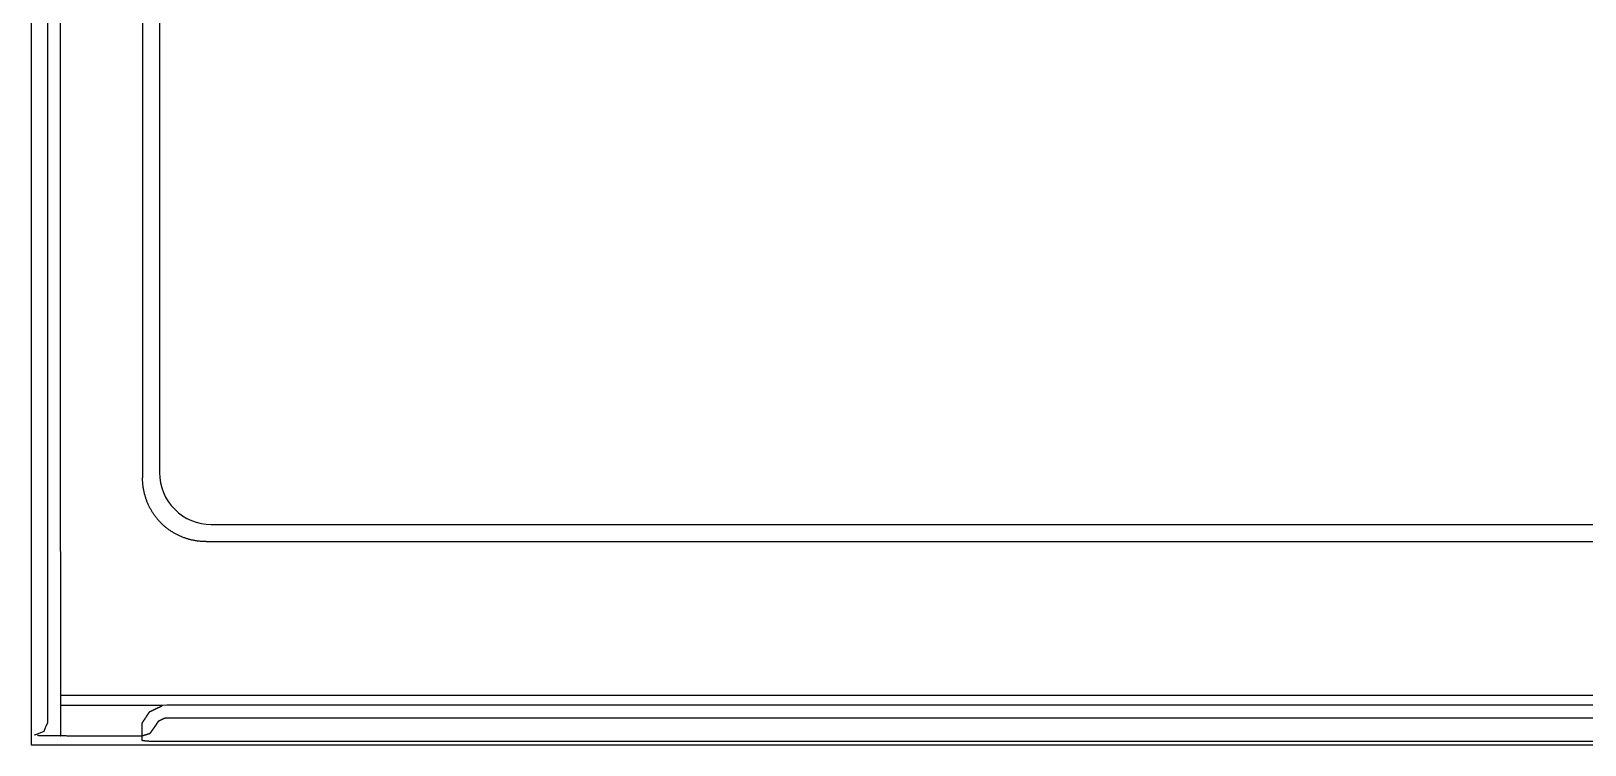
# Model space of a CAD drawing. Extents: x 0 to 60, y -32 to 0.
# Drawn here: x 0 to 30, y -32 to -18.23 of the extents above; entities that cross this region are included whole.
import ezdxf

# ---------------------------------------------------------------- set-up
doc = ezdxf.new("R2010")
doc.units = 0
doc.layers.get('0').update_dxf_attribs({"linetype": 'CONTINUOUS'})

msp = doc.modelspace()

# ---------------------------------------------------------------- linework, layer by layer
for points in [[(0.441, -0.442), (0.411, -0.514), (0.344, -0.676), (0.315, -0.748), (0.315, -0.827), (0.314, -31.496), (0.314, -31.574), (0.283, -31.647), (0.274, -31.671), (0.244, -31.744), (0.171, -31.774), (0.147, -31.783), (0.075, -31.814)], [(0, -0.748), (0, -32)], [(2.152, -3.382), (2.152, -26.846)], [(3.382, -28.079), (56.616, -28.079)], [(0.566, -31.038), (59.437, -31.038), (59.515, -31.028), (59.534, -31.025), (59.611, -31.015), (59.686, -30.959)], [(59.686, -31.24), (59.607, -31.24), (57.544, -31.243), (57.466, -31.243), (57.381, -31.231), (2.619, -31.231), (2.534, -31.243), (2.455, -31.243), (0.642, -31.24), (0.563, -31.24)], [(0.065, -31.795), (0.075, -31.814)], [(0, -32), (60, -32)]]:
    msp.add_lwpolyline(points)
msp.add_lwpolyline([(2.48, -3.474), (2.48, -26.747, 0.414214), (3.48, -27.747), (56.56, -27.747, 0.414214), (57.56, -26.747), (57.56, -22.924)], format="xyb")
for points in [[(0.561, -18.01, 0), (0.562, -18.47, 0), (0.562, -18.928, 0), (0.562, -19.384, 0), (0.562, -19.838, 0), (0.562, -20.288, 0), (0.562, -20.735, 0), (0.562, -21.179, 0), (0.563, -21.618, 0), (0.563, -22.053, 0), (0.563, -22.484, 0), (0.563, -22.909, 0), (0.563, -23.329, 0), (0.563, -23.743, 0), (0.563, -24.151, 0), (0.563, -24.552, 0), (0.564, -24.945, 0), (0.564, -25.332, 0), (0.564, -25.711, 0), (0.564, -26.082, 0), (0.564, -26.444, 0), (0.564, -26.798, 0), (0.564, -27.142, 0), (0.564, -27.477, 0), (0.564, -27.801, 0), (0.564, -28.116, 0), (0.565, -28.419, 0), (0.565, -28.712, 0), (0.565, -28.993, 0), (0.565, -29.263, 0), (0.565, -29.52, 0), (0.565, -29.764, 0), (0.565, -29.996, 0), (0.565, -30.214, 0), (0.565, -30.419, 0), (0.565, -30.61, 0), (0.565, -30.786, 0), (0.565, -30.947, 0), (0.565, -31.093, 0), (0.565, -31.224, 0), (0.565, -31.339, 0), (0.565, -31.437, 0), (0.565, -31.519, 0), (0.566, -31.584, 0), (0.566, -31.631, 0), (0.566, -31.661, 0), (0.566, -31.672, 0), (0.566, -31.674, 0), (0.566, -31.676, 0), (0.566, -31.677, 0), (0.566, -31.679, 0), (0.566, -31.68, 0), (0.566, -31.682, 0), (0.566, -31.684, 0), (0.566, -31.685, 0), (0.566, -31.687, 0), (0.566, -31.689, 0), (0.566, -31.69, 0), (0.566, -31.692, 0), (0.566, -31.693, 0), (0.566, -31.695, 0), (0.566, -31.697, 0), (0.566, -31.698, 0), (0.566, -31.7, 0), (0.566, -31.701, 0), (0.566, -31.703, 0), (0.566, -31.704, 0), (0.566, -31.706, 0), (0.566, -31.708, 0), (0.566, -31.709, 0), (0.566, -31.711, 0), (0.566, -31.712, 0), (0.566, -31.714, 0), (0.566, -31.715, 0), (0.566, -31.717, 0), (0.566, -31.719, 0), (0.566, -31.72, 0), (0.566, -31.722, 0), (0.566, -31.723, 0), (0.566, -31.725, 0), (0.566, -31.727, 0), (0.566, -31.728, 0), (0.566, -31.73, 0), (0.566, -31.731, 0), (0.566, -31.733, 0), (0.566, -31.735, 0), (0.567, -31.736, 0), (0.567, -31.738, 0), (0.567, -31.739, 0), (0.567, -31.741, 0), (0.567, -31.742, 0), (0.567, -31.744, 0), (0.567, -31.745, 0), (0.567, -31.747, 0), (0.567, -31.749, 0), (0.567, -31.75, 0), (0.567, -31.752, 0), (0.567, -31.753, 0), (0.567, -31.755, 0), (0.567, -31.756, 0), (0.567, -31.758, 0), (0.567, -31.76, 0), (0.567, -31.761, 0), (0.568, -31.763, 0), (0.568, -31.764, 0), (0.568, -31.766, 0), (0.568, -31.767, 0), (0.568, -31.769, 0), (0.568, -31.771, 0), (0.568, -31.772, 0), (0.568, -31.774, 0), (0.568, -31.775, 0), (0.568, -31.777, 0), (0.568, -31.778, 0), (0.568, -31.78, 0), (0.569, -31.782, 0), (0.569, -31.783, 0), (0.569, -31.785, 0), (0.569, -31.786, 0), (0.569, -31.788, 0), (0.569, -31.789, 0), (0.569, -31.791, 0), (0.569, -31.793, 0), (0.569, -31.794, 0), (0.569, -31.796, 0), (0.569, -31.797, 0), (0.57, -31.799, 0), (0.57, -31.8, 0), (0.57, -31.802, 0), (0.57, -31.804, 0), (0.57, -31.805, 0), (0.57, -31.807, 0), (0.57, -31.808, 0), (0.57, -31.81, 0), (0.57, -31.811, 0), (0.571, -31.813, 0), (0.571, -31.815, 0), (0.571, -31.816, 0), (0.571, -31.818, 0), (0.571, -31.82, 0), (0.571, -31.821, 0), (0.571, -31.823, 0), (0.571, -31.824, 0), (0.571, -31.826, 0), (0.572, -31.827, 0), (0.572, -31.829, 0), (0.572, -31.831, 0)], [(3.382, -28.079, 0), (3.366, -28.079, 0), (3.35, -28.078, 0), (3.333, -28.078, 0), (3.317, -28.077, 0), (3.301, -28.076, 0), (3.285, -28.075, 0), (3.269, -28.074, 0), (3.253, -28.072, 0), (3.238, -28.07, 0), (3.222, -28.069, 0), (3.206, -28.067, 0), (3.191, -28.064, 0), (3.175, -28.062, 0), (3.16, -28.059, 0), (3.144, -28.056, 0), (3.129, -28.053, 0), (3.114, -28.05, 0), (3.099, -28.047, 0), (3.084, -28.043, 0), (3.069, -28.039, 0), (3.054, -28.035, 0), (3.039, -28.031, 0), (3.024, -28.027, 0), (3.009, -28.022, 0), (2.995, -28.018, 0), (2.98, -28.013, 0), (2.966, -28.008, 0), (2.952, -28.003, 0), (2.937, -27.997, 0), (2.923, -27.992, 0), (2.909, -27.986, 0), (2.895, -27.98, 0), (2.881, -27.974, 0), (2.868, -27.968, 0), (2.854, -27.962, 0), (2.84, -27.956, 0), (2.827, -27.949, 0), (2.814, -27.942, 0), (2.8, -27.935, 0), (2.787, -27.928, 0), (2.774, -27.921, 0), (2.761, -27.913, 0), (2.748, -27.906, 0), (2.735, -27.898, 0), (2.723, -27.89, 0), (2.71, -27.882, 0), (2.698, -27.874, 0), (2.685, -27.866, 0), (2.673, -27.857, 0), (2.661, -27.849, 0), (2.649, -27.84, 0), (2.637, -27.831, 0), (2.625, -27.822, 0), (2.614, -27.813, 0), (2.602, -27.804, 0), (2.591, -27.794, 0), (2.579, -27.785, 0), (2.568, -27.775, 0), (2.557, -27.765, 0), (2.546, -27.755, 0), (2.536, -27.745, 0), (2.525, -27.735, 0), (2.514, -27.724, 0), (2.504, -27.714, 0), (2.494, -27.703, 0), (2.483, -27.692, 0), (2.473, -27.682, 0), (2.463, -27.671, 0), (2.454, -27.66, 0), (2.444, -27.648, 0), (2.435, -27.637, 0), (2.425, -27.625, 0), (2.416, -27.614, 0), (2.407, -27.602, 0), (2.398, -27.59, 0), (2.389, -27.578, 0), (2.38, -27.566, 0), (2.372, -27.554, 0), (2.363, -27.542, 0), (2.355, -27.53, 0), (2.347, -27.517, 0), (2.339, -27.505, 0), (2.331, -27.492, 0), (2.324, -27.479, 0), (2.316, -27.466, 0), (2.309, -27.453, 0), (2.302, -27.44, 0), (2.295, -27.427, 0), (2.288, -27.413, 0), (2.281, -27.4, 0), (2.274, -27.387, 0), (2.268, -27.373, 0), (2.262, -27.359, 0), (2.256, -27.346, 0), (2.25, -27.332, 0), (2.244, -27.318, 0), (2.238, -27.304, 0), (2.233, -27.289, 0), (2.228, -27.275, 0), (2.223, -27.261, 0), (2.218, -27.247, 0), (2.213, -27.232, 0), (2.208, -27.217, 0), (2.204, -27.203, 0), (2.2, -27.188, 0), (2.195, -27.173, 0), (2.192, -27.158, 0), (2.188, -27.143, 0), (2.184, -27.128, 0), (2.181, -27.113, 0), (2.178, -27.098, 0), (2.175, -27.083, 0), (2.172, -27.067, 0), (2.169, -27.052, 0), (2.167, -27.037, 0), (2.164, -27.021, 0), (2.162, -27.005, 0), (2.16, -26.99, 0), (2.159, -26.974, 0), (2.157, -26.958, 0), (2.156, -26.942, 0), (2.155, -26.927, 0), (2.154, -26.91, 0), (2.153, -26.895, 0), (2.152, -26.878, 0), (2.152, -26.862, 0), (2.152, -26.846, 0)], [(30.421, -31.485, 0), (29.578, -31.485, 0), (28.736, -31.485, 0), (27.895, -31.485, 0), (27.055, -31.485, 0), (26.218, -31.485, 0), (25.385, -31.485, 0), (24.555, -31.485, 0), (23.73, -31.485, 0), (22.91, -31.485, 0), (22.096, -31.485, 0), (21.288, -31.485, 0), (20.489, -31.485, 0), (19.697, -31.485, 0), (18.914, -31.485, 0), (18.141, -31.485, 0), (17.378, -31.485, 0), (16.627, -31.485, 0), (15.886, -31.485, 0), (15.159, -31.485, 0), (14.444, -31.485, 0), (13.743, -31.485, 0), (13.057, -31.485, 0), (12.386, -31.485, 0), (11.731, -31.485, 0), (11.093, -31.485, 0), (10.472, -31.485, 0), (9.869, -31.485, 0), (9.285, -31.485, 0), (8.72, -31.485, 0), (8.176, -31.485, 0), (7.653, -31.485, 0), (7.151, -31.485, 0), (6.671, -31.485, 0), (6.215, -31.485, 0), (5.783, -31.485, 0), (5.375, -31.485, 0), (4.992, -31.485, 0), (4.635, -31.485, 0), (4.304, -31.485, 0), (4.001, -31.485, 0), (3.726, -31.485, 0), (3.48, -31.485, 0), (3.263, -31.485, 0), (3.076, -31.485, 0), (2.92, -31.485, 0), (2.796, -31.485, 0), (2.704, -31.485, 0), (2.645, -31.485, 0), (2.62, -31.485, 0), (2.619, -31.485, 0), (2.619, -31.485, 0), (2.619, -31.485, 0), (2.619, -31.485, 0), (2.618, -31.485, 0), (2.618, -31.485, 0), (2.618, -31.485, 0), (2.618, -31.485, 0), (2.618, -31.485, 0), (2.618, -31.485, 0), (2.617, -31.485, 0), (2.617, -31.485, 0), (2.617, -31.485, 0), (2.616, -31.485, 0), (2.616, -31.485, 0), (2.616, -31.485, 0), (2.615, -31.485, 0), (2.615, -31.485, 0), (2.615, -31.485, 0), (2.614, -31.485, 0), (2.614, -31.485, 0), (2.613, -31.485, 0), (2.613, -31.485, 0), (2.612, -31.485, 0), (2.612, -31.485, 0), (2.611, -31.485, 0), (2.611, -31.485, 0), (2.61, -31.485, 0), (2.61, -31.485, 0), (2.609, -31.486, 0), (2.609, -31.486, 0), (2.608, -31.486, 0), (2.608, -31.486, 0), (2.607, -31.486, 0), (2.606, -31.486, 0), (2.606, -31.486, 0), (2.605, -31.486, 0), (2.605, -31.486, 0), (2.604, -31.486, 0), (2.603, -31.486, 0), (2.603, -31.486, 0), (2.602, -31.486, 0), (2.601, -31.486, 0), (2.601, -31.486, 0), (2.6, -31.486, 0), (2.599, -31.486, 0), (2.599, -31.486, 0), (2.598, -31.486, 0), (2.597, -31.487, 0), (2.597, -31.487, 0), (2.596, -31.487, 0), (2.595, -31.487, 0), (2.595, -31.487, 0), (2.594, -31.487, 0), (2.594, -31.487, 0), (2.593, -31.487, 0), (2.592, -31.487, 0), (2.592, -31.487, 0), (2.591, -31.487, 0), (2.59, -31.487, 0), (2.59, -31.487, 0), (2.589, -31.487, 0), (2.589, -31.487, 0), (2.588, -31.487, 0), (2.587, -31.487, 0), (2.587, -31.488, 0), (2.586, -31.488, 0), (2.586, -31.488, 0), (2.585, -31.488, 0), (2.585, -31.488, 0), (2.584, -31.488, 0), (2.583, -31.488, 0), (2.583, -31.488, 0), (2.583, -31.488, 0), (2.582, -31.488, 0), (2.582, -31.488, 0), (2.581, -31.488, 0), (2.581, -31.488, 0), (2.58, -31.488, 0), (2.58, -31.488, 0), (2.579, -31.488, 0), (2.579, -31.488, 0), (2.579, -31.488, 0), (2.578, -31.488, 0), (2.578, -31.488, 0), (2.578, -31.488, 0), (2.578, -31.488, 0), (2.577, -31.488, 0), (2.577, -31.488, 0), (2.577, -31.488, 0), (2.577, -31.488, 0), (2.577, -31.488, 0), (2.576, -31.488, 0), (2.576, -31.488, 0), (2.576, -31.488, 0), (2.576, -31.488, 0), (2.576, -31.488, 0), (2.576, -31.488, 0), (2.576, -31.488, 0), (2.576, -31.488, 0), (2.576, -31.488, 0), (2.576, -31.488, 0), (2.576, -31.489, 0), (2.575, -31.489, 0), (2.575, -31.489, 0), (2.575, -31.489, 0), (2.575, -31.489, 0), (2.574, -31.489, 0), (2.574, -31.489, 0), (2.574, -31.49, 0), (2.573, -31.49, 0), (2.573, -31.49, 0), (2.572, -31.49, 0), (2.572, -31.491, 0), (2.571, -31.491, 0), (2.571, -31.491, 0), (2.57, -31.491, 0), (2.569, -31.492, 0), (2.569, -31.492, 0), (2.568, -31.492, 0), (2.567, -31.492, 0), (2.567, -31.493, 0), (2.566, -31.493, 0), (2.565, -31.494, 0), (2.565, -31.494, 0), (2.564, -31.494, 0), (2.563, -31.495, 0), (2.562, -31.495, 0), (2.561, -31.495, 0), (2.561, -31.496, 0), (2.56, -31.496, 0), (2.559, -31.497, 0), (2.558, -31.497, 0), (2.557, -31.497, 0), (2.556, -31.498, 0), (2.555, -31.498, 0), (2.554, -31.499, 0), (2.554, -31.499, 0), (2.553, -31.5, 0), (2.552, -31.5, 0), (2.551, -31.5, 0), (2.55, -31.501, 0), (2.549, -31.501, 0), (2.548, -31.502, 0), (2.547, -31.502, 0), (2.546, -31.503, 0), (2.545, -31.503, 0), (2.544, -31.504, 0), (2.543, -31.504, 0), (2.542, -31.504, 0), (2.542, -31.505, 0), (2.541, -31.505, 0), (2.54, -31.506, 0), (2.539, -31.506, 0), (2.538, -31.507, 0), (2.537, -31.507, 0), (2.536, -31.508, 0), (2.535, -31.508, 0), (2.534, -31.508, 0), (2.533, -31.509, 0), (2.533, -31.509, 0), (2.532, -31.51, 0), (2.531, -31.51, 0), (2.53, -31.51, 0), (2.529, -31.511, 0), (2.528, -31.511, 0), (2.528, -31.512, 0), (2.527, -31.512, 0), (2.526, -31.512, 0), (2.525, -31.513, 0), (2.525, -31.513, 0), (2.524, -31.513, 0), (2.523, -31.514, 0), (2.523, -31.514, 0), (2.522, -31.514, 0), (2.522, -31.514, 0), (2.521, -31.515, 0), (2.52, -31.515, 0), (2.52, -31.515, 0), (2.519, -31.515, 0), (2.519, -31.516, 0), (2.518, -31.516, 0), (2.518, -31.516, 0), (2.518, -31.516, 0), (2.517, -31.517, 0), (2.517, -31.517, 0), (2.517, -31.517, 0), (2.516, -31.517, 0), (2.516, -31.517, 0), (2.516, -31.517, 0), (2.516, -31.517, 0), (2.516, -31.517, 0), (2.515, -31.517, 0), (2.515, -31.517, 0), (2.515, -31.517, 0), (2.515, -31.517, 0), (2.515, -31.517, 0), (2.515, -31.517, 0), (2.515, -31.517, 0), (2.515, -31.518, 0), (2.515, -31.518, 0), (2.515, -31.518, 0), (2.514, -31.518, 0), (2.514, -31.518, 0), (2.514, -31.518, 0), (2.513, -31.518, 0), (2.513, -31.518, 0), (2.513, -31.519, 0), (2.512, -31.519, 0), (2.512, -31.519, 0), (2.511, -31.519, 0), (2.511, -31.52, 0), (2.51, -31.52, 0), (2.51, -31.52, 0), (2.509, -31.52, 0), (2.508, -31.521, 0), (2.508, -31.521, 0), (2.507, -31.521, 0), (2.506, -31.522, 0), (2.506, -31.522, 0), (2.505, -31.522, 0), (2.504, -31.523, 0), (2.503, -31.523, 0), (2.503, -31.523, 0), (2.502, -31.524, 0), (2.501, -31.524, 0), (2.5, -31.524, 0), (2.499, -31.525, 0), (2.499, -31.525, 0), (2.498, -31.526, 0), (2.497, -31.526, 0), (2.496, -31.526, 0), (2.495, -31.527, 0), (2.494, -31.527, 0), (2.493, -31.528, 0), (2.493, -31.528, 0), (2.492, -31.529, 0), (2.491, -31.529, 0), (2.49, -31.529, 0), (2.489, -31.53, 0), (2.488, -31.53, 0), (2.487, -31.531, 0), (2.486, -31.531, 0), (2.485, -31.532, 0), (2.484, -31.532, 0), (2.483, -31.532, 0), (2.482, -31.533, 0), (2.482, -31.533, 0), (2.481, -31.534, 0), (2.48, -31.534, 0), (2.479, -31.535, 0), (2.478, -31.535, 0), (2.477, -31.535, 0), (2.476, -31.536, 0), (2.475, -31.536, 0), (2.474, -31.537, 0), (2.473, -31.537, 0), (2.473, -31.538, 0), (2.472, -31.538, 0), (2.471, -31.538, 0), (2.47, -31.539, 0), (2.469, -31.539, 0), (2.469, -31.54, 0), (2.468, -31.54, 0), (2.467, -31.54, 0), (2.466, -31.541, 0), (2.466, -31.541, 0), (2.465, -31.541, 0), (2.464, -31.542, 0), (2.463, -31.542, 0), (2.463, -31.542, 0), (2.462, -31.543, 0), (2.462, -31.543, 0), (2.461, -31.543, 0), (2.46, -31.543, 0), (2.46, -31.544, 0), (2.459, -31.544, 0), (2.459, -31.544, 0), (2.458, -31.544, 0), (2.458, -31.544, 0), (2.458, -31.545, 0), (2.457, -31.545, 0), (2.457, -31.545, 0), (2.457, -31.545, 0), (2.456, -31.545, 0), (2.456, -31.545, 0), (2.456, -31.546, 0), (2.456, -31.546, 0), (2.455, -31.546, 0), (2.455, -31.546, 0), (2.455, -31.546, 0), (2.455, -31.546, 0), (2.455, -31.546, 0), (2.455, -31.546, 0), (2.455, -31.546, 0), (2.455, -31.546, 0), (2.455, -31.546, 0), (2.455, -31.546, 0), (2.455, -31.547, 0), (2.455, -31.547, 0), (2.454, -31.547, 0), (2.454, -31.547, 0), (2.454, -31.547, 0), (2.454, -31.548, 0), (2.454, -31.548, 0), (2.453, -31.549, 0), (2.453, -31.549, 0), (2.453, -31.549, 0), (2.452, -31.55, 0), (2.452, -31.55, 0), (2.452, -31.551, 0), (2.451, -31.552, 0), (2.451, -31.552, 0), (2.451, -31.553, 0), (2.45, -31.553, 0), (2.45, -31.554, 0), (2.449, -31.555, 0), (2.449, -31.555, 0), (2.449, -31.556, 0), (2.448, -31.556, 0), (2.448, -31.557, 0), (2.447, -31.558, 0), (2.447, -31.559, 0), (2.446, -31.559, 0), (2.446, -31.56, 0), (2.445, -31.561, 0), (2.445, -31.562, 0), (2.444, -31.563, 0), (2.444, -31.563, 0), (2.443, -31.564, 0), (2.443, -31.565, 0), (2.442, -31.566, 0), (2.441, -31.567, 0), (2.441, -31.567, 0), (2.44, -31.568, 0), (2.44, -31.569, 0), (2.439, -31.57, 0), (2.439, -31.571, 0), (2.438, -31.572, 0), (2.438, -31.573, 0), (2.437, -31.573, 0), (2.436, -31.574, 0), (2.436, -31.575, 0), (2.435, -31.576, 0), (2.435, -31.577, 0), (2.434, -31.578, 0), (2.434, -31.579, 0), (2.433, -31.579, 0), (2.432, -31.58, 0), (2.432, -31.581, 0), (2.431, -31.582, 0), (2.431, -31.583, 0), (2.43, -31.584, 0), (2.43, -31.584, 0), (2.429, -31.585, 0), (2.429, -31.586, 0), (2.428, -31.587, 0), (2.428, -31.588, 0), (2.427, -31.588, 0), (2.427, -31.589, 0), (2.426, -31.59, 0), (2.426, -31.591, 0), (2.425, -31.591, 0), (2.425, -31.592, 0), (2.424, -31.593, 0), (2.424, -31.593, 0), (2.424, -31.594, 0), (2.423, -31.595, 0), (2.423, -31.595, 0), (2.422, -31.596, 0), (2.422, -31.596, 0), (2.422, -31.597, 0), (2.421, -31.597, 0), (2.421, -31.598, 0), (2.421, -31.598, 0), (2.42, -31.599, 0), (2.42, -31.599, 0), (2.42, -31.599, 0), (2.42, -31.6, 0), (2.419, -31.6, 0), (2.419, -31.601, 0), (2.419, -31.601, 0), (2.419, -31.601, 0), (2.419, -31.601, 0), (2.419, -31.602, 0), (2.418, -31.602, 0), (2.418, -31.602, 0), (2.418, -31.602, 0), (2.418, -31.602, 0), (2.418, -31.602, 0), (2.418, -31.602, 0), (2.418, -31.602, 0), (2.418, -31.602, 0), (2.418, -31.602, 0), (2.418, -31.602, 0), (2.418, -31.602, 0), (2.418, -31.603, 0), (2.418, -31.603, 0), (2.417, -31.603, 0), (2.417, -31.604, 0), (2.417, -31.604, 0), (2.417, -31.604, 0), (2.416, -31.605, 0), (2.416, -31.605, 0), (2.416, -31.605, 0), (2.416, -31.606, 0), (2.415, -31.606, 0), (2.415, -31.607, 0), (2.415, -31.607, 0), (2.414, -31.608, 0), (2.414, -31.608, 0), (2.413, -31.609, 0), (2.413, -31.61, 0), (2.413, -31.61, 0), (2.412, -31.611, 0), (2.412, -31.612, 0), (2.411, -31.612, 0), (2.411, -31.613, 0), (2.41, -31.614, 0), (2.41, -31.614, 0), (2.409, -31.615, 0), (2.409, -31.616, 0), (2.408, -31.617, 0), (2.408, -31.617, 0), (2.407, -31.618, 0), (2.407, -31.619, 0), (2.406, -31.62, 0), (2.406, -31.621, 0), (2.405, -31.621, 0), (2.405, -31.622, 0), (2.404, -31.623, 0), (2.404, -31.624, 0), (2.403, -31.625, 0), (2.402, -31.626, 0), (2.402, -31.627, 0), (2.401, -31.627, 0), (2.401, -31.628, 0), (2.4, -31.629, 0), (2.4, -31.63, 0), (2.399, -31.631, 0), (2.398, -31.632, 0), (2.398, -31.633, 0), (2.397, -31.633, 0), (2.397, -31.634, 0), (2.396, -31.635, 0), (2.396, -31.636, 0), (2.395, -31.637, 0), (2.395, -31.637, 0), (2.394, -31.638, 0), (2.393, -31.639, 0), (2.393, -31.64, 0), (2.392, -31.641, 0), (2.392, -31.642, 0), (2.391, -31.642, 0), (2.391, -31.643, 0), (2.39, -31.644, 0), (2.39, -31.645, 0), (2.389, -31.645, 0), (2.389, -31.646, 0), (2.388, -31.647, 0), (2.388, -31.648, 0), (2.388, -31.648, 0), (2.387, -31.649, 0), (2.387, -31.649, 0), (2.386, -31.65, 0), (2.386, -31.651, 0), (2.385, -31.651, 0), (2.385, -31.652, 0), (2.385, -31.652, 0), (2.384, -31.653, 0), (2.384, -31.653, 0), (2.384, -31.654, 0), (2.383, -31.654, 0), (2.383, -31.655, 0), (2.383, -31.655, 0), (2.383, -31.655, 0), (2.382, -31.656, 0), (2.382, -31.656, 0), (2.382, -31.657, 0), (2.382, -31.657, 0), (2.382, -31.657, 0), (2.382, -31.657, 0), (2.381, -31.657, 0), (2.381, -31.657, 0), (2.381, -31.658, 0), (2.381, -31.658, 0), (2.381, -31.658, 0), (2.381, -31.658, 0), (2.381, -31.658, 0), (2.381, -31.658, 0), (2.381, -31.658, 0), (2.381, -31.659, 0), (2.38, -31.659, 0), (2.38, -31.659, 0), (2.38, -31.66, 0), (2.379, -31.66, 0), (2.379, -31.661, 0), (2.378, -31.662, 0), (2.378, -31.662, 0), (2.377, -31.663, 0), (2.377, -31.664, 0), (2.376, -31.665, 0), (2.375, -31.666, 0), (2.374, -31.667, 0), (2.374, -31.668, 0), (2.373, -31.669, 0), (2.372, -31.671, 0), (2.371, -31.672, 0), (2.37, -31.673, 0), (2.369, -31.674, 0), (2.368, -31.676, 0), (2.367, -31.677, 0), (2.366, -31.679, 0), (2.365, -31.68, 0), (2.364, -31.682, 0), (2.363, -31.683, 0), (2.361, -31.685, 0), (2.36, -31.687, 0), (2.359, -31.688, 0), (2.358, -31.69, 0), (2.357, -31.692, 0), (2.355, -31.694, 0), (2.354, -31.695, 0), (2.353, -31.697, 0), (2.351, -31.699, 0), (2.35, -31.701, 0), (2.349, -31.703, 0), (2.347, -31.704, 0), (2.346, -31.706, 0), (2.345, -31.708, 0), (2.343, -31.71, 0), (2.342, -31.712, 0), (2.341, -31.714, 0), (2.339, -31.716, 0), (2.338, -31.718, 0), (2.336, -31.72, 0), (2.335, -31.722, 0), (2.334, -31.724, 0), (2.332, -31.726, 0), (2.331, -31.727, 0), (2.329, -31.729, 0), (2.328, -31.731, 0), (2.327, -31.733, 0), (2.325, -31.735, 0), (2.324, -31.737, 0), (2.323, -31.739, 0), (2.321, -31.741, 0), (2.32, -31.742, 0), (2.319, -31.744, 0), (2.317, -31.746, 0), (2.316, -31.748, 0), (2.315, -31.75, 0), (2.314, -31.751, 0), (2.312, -31.753, 0), (2.311, -31.755, 0), (2.31, -31.756, 0), (2.309, -31.758, 0), (2.308, -31.759, 0), (2.307, -31.761, 0), (2.306, -31.762, 0), (2.305, -31.764, 0), (2.304, -31.765, 0), (2.303, -31.767, 0), (2.302, -31.768, 0), (2.301, -31.769, 0), (2.3, -31.771, 0), (2.299, -31.772, 0), (2.298, -31.773, 0), (2.297, -31.774, 0), (2.296, -31.775, 0), (2.296, -31.776, 0), (2.295, -31.777, 0), (2.295, -31.778, 0), (2.294, -31.779, 0), (2.293, -31.779, 0), (2.293, -31.78, 0), (2.292, -31.781, 0), (2.292, -31.781, 0), (2.292, -31.782, 0), (2.291, -31.782, 0), (2.291, -31.783, 0), (2.291, -31.783, 0), (2.291, -31.783, 0), (2.291, -31.783, 0), (2.291, -31.783, 0), (2.291, -31.783, 0), (2.291, -31.783, 0), (2.29, -31.783, 0), (2.29, -31.783, 0), (2.29, -31.784, 0), (2.289, -31.784, 0), (2.289, -31.784, 0), (2.288, -31.784, 0), (2.287, -31.784, 0), (2.286, -31.785, 0), (2.286, -31.785, 0), (2.285, -31.785, 0), (2.284, -31.785, 0), (2.283, -31.786, 0), (2.281, -31.786, 0), (2.28, -31.787, 0), (2.279, -31.787, 0), (2.278, -31.787, 0), (2.276, -31.788, 0), (2.275, -31.788, 0), (2.273, -31.789, 0), (2.272, -31.789, 0), (2.27, -31.79, 0), (2.268, -31.79, 0), (2.267, -31.791, 0), (2.265, -31.791, 0), (2.263, -31.792, 0), (2.261, -31.793, 0), (2.26, -31.793, 0), (2.258, -31.794, 0), (2.256, -31.794, 0), (2.254, -31.795, 0), (2.252, -31.796, 0), (2.25, -31.796, 0), (2.248, -31.797, 0), (2.246, -31.798, 0), (2.243, -31.799, 0), (2.241, -31.799, 0), (2.239, -31.8, 0), (2.237, -31.8, 0), (2.235, -31.801, 0), (2.233, -31.802, 0), (2.23, -31.803, 0), (2.228, -31.803, 0), (2.226, -31.804, 0), (2.224, -31.805, 0), (2.221, -31.806, 0), (2.219, -31.806, 0), (2.217, -31.807, 0), (2.215, -31.808, 0), (2.212, -31.808, 0), (2.21, -31.809, 0), (2.208, -31.81, 0), (2.206, -31.811, 0), (2.203, -31.811, 0), (2.201, -31.812, 0), (2.199, -31.813, 0), (2.197, -31.814, 0), (2.195, -31.814, 0), (2.192, -31.815, 0), (2.19, -31.816, 0), (2.188, -31.816, 0), (2.186, -31.817, 0), (2.184, -31.818, 0), (2.182, -31.818, 0), (2.18, -31.819, 0), (2.178, -31.82, 0), (2.176, -31.82, 0), (2.174, -31.821, 0), (2.172, -31.821, 0), (2.171, -31.822, 0), (2.169, -31.823, 0), (2.167, -31.823, 0), (2.165, -31.824, 0), (2.164, -31.824, 0), (2.162, -31.825, 0), (2.161, -31.825, 0), (2.159, -31.826, 0), (2.158, -31.826, 0), (2.156, -31.827, 0), (2.155, -31.827, 0), (2.154, -31.827, 0), (2.153, -31.828, 0), (2.151, -31.828, 0), (2.15, -31.828, 0), (2.149, -31.829, 0), (2.149, -31.829, 0), (2.148, -31.829, 0), (2.147, -31.83, 0), (2.146, -31.83, 0), (2.146, -31.83, 0), (2.145, -31.83, 0), (2.145, -31.83, 0), (2.144, -31.83, 0), (2.144, -31.831, 0), (2.144, -31.831, 0), (2.144, -31.831, 0), (2.144, -31.831, 0), (2.144, -31.831, 0), (2.144, -31.831, 0), (2.143, -31.831, 0), (2.143, -31.831, 0), (2.143, -31.831, 0), (2.143, -31.831, 0), (2.142, -31.831, 0), (2.142, -31.831, 0), (2.142, -31.831, 0), (2.141, -31.831, 0), (2.141, -31.831, 0), (2.14, -31.831, 0), (2.14, -31.831, 0), (2.139, -31.831, 0), (2.138, -31.831, 0), (2.138, -31.831, 0), (2.137, -31.831, 0), (2.136, -31.831, 0), (2.136, -31.831, 0), (2.135, -31.831, 0), (2.134, -31.831, 0), (2.133, -31.831, 0), (2.132, -31.831, 0), (2.131, -31.831, 0), (2.13, -31.831, 0), (2.13, -31.831, 0), (2.129, -31.831, 0), (2.128, -31.831, 0), (2.127, -31.831, 0), (2.125, -31.831, 0), (2.124, -31.831, 0), (2.123, -31.831, 0), (2.122, -31.831, 0), (2.121, -31.831, 0), (2.12, -31.831, 0), (2.119, -31.831, 0), (2.118, -31.831, 0), (2.117, -31.831, 0), (2.115, -31.831, 0), (2.114, -31.831, 0), (2.113, -31.831, 0), (2.112, -31.831, 0), (2.111, -31.831, 0), (2.11, -31.831, 0), (2.108, -31.831, 0), (2.107, -31.831, 0), (2.106, -31.831, 0), (2.105, -31.831, 0), (2.104, -31.831, 0), (2.102, -31.831, 0), (2.101, -31.831, 0), (2.1, -31.831, 0), (2.099, -31.831, 0), (2.098, -31.831, 0), (2.096, -31.831, 0), (2.095, -31.831, 0), (2.094, -31.831, 0), (2.093, -31.831, 0), (2.092, -31.831, 0), (2.09, -31.831, 0), (2.089, -31.831, 0), (2.088, -31.831, 0), (2.087, -31.831, 0), (2.086, -31.831, 0), (2.085, -31.831, 0), (2.084, -31.831, 0), (2.083, -31.831, 0), (2.082, -31.831, 0), (2.081, -31.831, 0), (2.08, -31.831, 0), (2.079, -31.831, 0), (2.078, -31.831, 0), (2.077, -31.831, 0), (2.076, -31.831, 0), (2.075, -31.831, 0), (2.074, -31.831, 0), (2.074, -31.831, 0), (2.073, -31.831, 0), (2.072, -31.831, 0), (2.071, -31.831, 0), (2.071, -31.831, 0), (2.07, -31.831, 0), (2.069, -31.831, 0), (2.069, -31.831, 0), (2.068, -31.831, 0), (2.068, -31.831, 0), (2.067, -31.831, 0), (2.067, -31.831, 0), (2.067, -31.831, 0), (2.066, -31.831, 0), (2.066, -31.831, 0), (2.066, -31.831, 0), (2.065, -31.831, 0), (2.065, -31.831, 0), (2.065, -31.831, 0), (2.065, -31.831, 0), (2.065, -31.831, 0), (2.065, -31.831, 0), (2.063, -31.831, 0), (2.06, -31.831, 0), (2.057, -31.831, 0), (2.052, -31.831, 0), (2.047, -31.831, 0), (2.04, -31.831, 0), (2.033, -31.831, 0), (2.025, -31.831, 0), (2.016, -31.831, 0), (2.006, -31.831, 0), (1.995, -31.831, 0), (1.983, -31.831, 0), (1.971, -31.831, 0), (1.957, -31.831, 0), (1.944, -31.83, 0), (1.929, -31.83, 0), (1.913, -31.83, 0), (1.897, -31.83, 0), (1.881, -31.83, 0), (1.863, -31.83, 0), (1.846, -31.83, 0), (1.827, -31.83, 0), (1.808, -31.83, 0), (1.788, -31.83, 0), (1.768, -31.83, 0), (1.747, -31.83, 0), (1.726, -31.83, 0), (1.705, -31.83, 0), (1.683, -31.83, 0), (1.66, -31.83, 0), (1.637, -31.83, 0), (1.614, -31.83, 0), (1.591, -31.83, 0), (1.567, -31.83, 0), (1.543, -31.83, 0), (1.518, -31.83, 0), (1.493, -31.83, 0), (1.469, -31.83, 0), (1.443, -31.83, 0), (1.418, -31.83, 0), (1.392, -31.83, 0), (1.367, -31.83, 0), (1.341, -31.829, 0), (1.315, -31.829, 0), (1.289, -31.829, 0), (1.263, -31.829, 0), (1.237, -31.829, 0), (1.211, -31.829, 0), (1.185, -31.829, 0), (1.159, -31.829, 0), (1.133, -31.829, 0), (1.107, -31.829, 0), (1.081, -31.829, 0), (1.055, -31.829, 0), (1.029, -31.829, 0), (1.004, -31.829, 0), (0.979, -31.829, 0), (0.954, -31.829, 0), (0.929, -31.829, 0), (0.904, -31.829, 0), (0.88, -31.829, 0), (0.856, -31.829, 0), (0.832, -31.829, 0), (0.809, -31.829, 0), (0.785, -31.829, 0), (0.763, -31.829, 0), (0.741, -31.829, 0), (0.719, -31.829, 0), (0.697, -31.829, 0), (0.676, -31.828, 0), (0.656, -31.828, 0), (0.636, -31.828, 0), (0.617, -31.828, 0), (0.598, -31.828, 0), (0.579, -31.828, 0), (0.562, -31.828, 0), (0.545, -31.828, 0), (0.528, -31.828, 0), (0.513, -31.828, 0), (0.498, -31.828, 0), (0.483, -31.828, 0), (0.47, -31.828, 0), (0.457, -31.828, 0), (0.445, -31.828, 0), (0.433, -31.828, 0), (0.423, -31.828, 0), (0.413, -31.828, 0), (0.404, -31.828, 0), (0.397, -31.828, 0), (0.39, -31.828, 0), (0.384, -31.828, 0), (0.378, -31.828, 0), (0.374, -31.828, 0), (0.371, -31.828, 0), (0.369, -31.828, 0), (0.368, -31.828, 0), (0.367, -31.828, 0), (0.364, -31.828, 0), (0.362, -31.828, 0), (0.359, -31.828, 0), (0.356, -31.828, 0), (0.354, -31.828, 0), (0.351, -31.828, 0), (0.349, -31.828, 0), (0.346, -31.828, 0), (0.344, -31.828, 0), (0.341, -31.828, 0), (0.339, -31.828, 0), (0.336, -31.828, 0), (0.334, -31.828, 0), (0.331, -31.828, 0), (0.329, -31.828, 0), (0.326, -31.828, 0), (0.324, -31.828, 0), (0.321, -31.827, 0), (0.319, -31.827, 0), (0.316, -31.827, 0), (0.314, -31.827, 0), (0.311, -31.827, 0), (0.309, -31.827, 0), (0.306, -31.827, 0), (0.304, -31.827, 0), (0.301, -31.827, 0), (0.299, -31.827, 0), (0.296, -31.827, 0), (0.294, -31.827, 0), (0.291, -31.827, 0), (0.289, -31.827, 0), (0.286, -31.827, 0), (0.284, -31.827, 0), (0.281, -31.826, 0), (0.279, -31.826, 0), (0.276, -31.826, 0), (0.274, -31.826, 0), (0.271, -31.826, 0), (0.268, -31.826, 0), (0.266, -31.826, 0), (0.263, -31.826, 0), (0.261, -31.826, 0), (0.258, -31.826, 0), (0.256, -31.826, 0), (0.253, -31.826, 0), (0.251, -31.826, 0), (0.248, -31.826, 0), (0.246, -31.826, 0), (0.243, -31.825, 0), (0.241, -31.825, 0), (0.238, -31.825, 0), (0.236, -31.825, 0), (0.233, -31.825, 0), (0.231, -31.825, 0), (0.228, -31.825, 0), (0.226, -31.825, 0), (0.223, -31.825, 0), (0.221, -31.825, 0), (0.218, -31.825, 0), (0.216, -31.824, 0), (0.213, -31.824, 0), (0.211, -31.824, 0), (0.208, -31.824, 0), (0.206, -31.824, 0), (0.203, -31.824, 0), (0.201, -31.824, 0), (0.198, -31.824, 0), (0.196, -31.824, 0), (0.193, -31.824, 0), (0.191, -31.823, 0), (0.188, -31.823, 0), (0.186, -31.823, 0), (0.183, -31.823, 0), (0.181, -31.823, 0), (0.178, -31.823, 0), (0.176, -31.823, 0), (0.173, -31.823, 0), (0.171, -31.823, 0), (0.168, -31.823, 0), (0.166, -31.822, 0), (0.163, -31.822, 0), (0.161, -31.822, 0), (0.158, -31.822, 0), (0.156, -31.822, 0), (0.153, -31.822, 0), (0.151, -31.822, 0), (0.148, -31.822, 0), (0.146, -31.822, 0), (0.143, -31.822, 0), (0.141, -31.821, 0), (0.138, -31.821, 0), (0.136, -31.821, 0), (0.133, -31.821, 0), (0.131, -31.821, 0), (0.128, -31.821, 0), (0.126, -31.821, 0), (0.123, -31.821, 0)], [(30.422, -31.935, 0), (29.577, -31.935, 0), (28.732, -31.935, 0), (27.888, -31.935, 0), (27.046, -31.935, 0), (26.206, -31.935, 0), (25.37, -31.935, 0), (24.537, -31.935, 0), (23.709, -31.935, 0), (22.887, -31.935, 0), (22.07, -31.935, 0), (21.26, -31.935, 0), (20.457, -31.935, 0), (19.663, -31.935, 0), (18.877, -31.935, 0), (18.101, -31.935, 0), (17.335, -31.935, 0), (16.58, -31.935, 0), (15.837, -31.935, 0), (15.106, -31.935, 0), (14.389, -31.935, 0), (13.685, -31.935, 0), (12.995, -31.935, 0), (12.321, -31.935, 0), (11.662, -31.935, 0), (11.021, -31.935, 0), (10.396, -31.935, 0), (9.79, -31.935, 0), (9.202, -31.935, 0), (8.634, -31.935, 0), (8.085, -31.935, 0), (7.558, -31.935, 0), (7.052, -31.935, 0), (6.569, -31.935, 0), (6.108, -31.935, 0), (5.672, -31.935, 0), (5.259, -31.935, 0), (4.872, -31.935, 0), (4.51, -31.935, 0), (4.175, -31.935, 0), (3.867, -31.935, 0), (3.587, -31.935, 0), (3.336, -31.935, 0), (3.114, -31.935, 0), (2.922, -31.935, 0), (2.761, -31.935, 0), (2.631, -31.935, 0), (2.533, -31.935, 0), (2.469, -31.935, 0), (2.437, -31.935, 0), (2.433, -31.935, 0), (2.43, -31.935, 0), (2.427, -31.935, 0), (2.424, -31.935, 0), (2.421, -31.935, 0), (2.418, -31.935, 0), (2.415, -31.935, 0), (2.412, -31.935, 0), (2.409, -31.935, 0), (2.406, -31.935, 0), (2.403, -31.935, 0), (2.4, -31.935, 0), (2.397, -31.935, 0), (2.394, -31.935, 0), (2.391, -31.935, 0), (2.388, -31.935, 0), (2.385, -31.935, 0), (2.382, -31.935, 0), (2.379, -31.935, 0), (2.376, -31.935, 0), (2.373, -31.934, 0), (2.37, -31.934, 0), (2.367, -31.934, 0), (2.364, -31.934, 0), (2.361, -31.934, 0), (2.358, -31.934, 0), (2.355, -31.934, 0), (2.352, -31.934, 0), (2.349, -31.934, 0), (2.346, -31.934, 0), (2.343, -31.934, 0), (2.34, -31.934, 0), (2.338, -31.934, 0), (2.335, -31.934, 0), (2.332, -31.934, 0), (2.329, -31.934, 0), (2.326, -31.934, 0), (2.323, -31.933, 0), (2.32, -31.933, 0), (2.317, -31.933, 0), (2.314, -31.933, 0), (2.311, -31.933, 0), (2.308, -31.933, 0), (2.305, -31.933, 0), (2.302, -31.933, 0), (2.299, -31.933, 0), (2.296, -31.933, 0), (2.293, -31.932, 0), (2.29, -31.932, 0), (2.287, -31.932, 0), (2.284, -31.932, 0), (2.281, -31.932, 0), (2.278, -31.932, 0), (2.275, -31.931, 0), (2.272, -31.931, 0), (2.269, -31.931, 0), (2.266, -31.931, 0), (2.263, -31.931, 0), (2.26, -31.93, 0), (2.257, -31.93, 0), (2.254, -31.93, 0), (2.251, -31.93, 0), (2.248, -31.93, 0), (2.245, -31.929, 0), (2.242, -31.929, 0), (2.239, -31.929, 0), (2.236, -31.929, 0), (2.233, -31.928, 0), (2.23, -31.928, 0), (2.227, -31.928, 0), (2.224, -31.928, 0), (2.221, -31.927, 0), (2.218, -31.927, 0), (2.215, -31.927, 0), (2.212, -31.926, 0), (2.209, -31.926, 0), (2.206, -31.926, 0), (2.203, -31.925, 0), (2.2, -31.925, 0), (2.198, -31.925, 0), (2.195, -31.924, 0), (2.192, -31.924, 0), (2.189, -31.924, 0), (2.186, -31.923, 0), (2.183, -31.923, 0), (2.18, -31.923, 0), (2.177, -31.922, 0), (2.174, -31.922, 0), (2.171, -31.921, 0), (2.168, -31.921, 0), (2.165, -31.921, 0), (2.162, -31.92, 0), (2.159, -31.92, 0), (2.156, -31.919, 0), (2.153, -31.919, 0), (2.15, -31.918, 0), (2.147, -31.918, 0), (2.144, -31.917, 0), (2.144, -31.917, 0), (2.144, -31.917, 0), (2.144, -31.916, 0), (2.144, -31.916, 0), (2.144, -31.915, 0), (2.144, -31.914, 0), (2.144, -31.913, 0), (2.144, -31.911, 0), (2.144, -31.91, 0), (2.144, -31.908, 0), (2.144, -31.906, 0), (2.144, -31.904, 0), (2.144, -31.901, 0), (2.144, -31.899, 0), (2.144, -31.896, 0), (2.144, -31.894, 0), (2.144, -31.891, 0), (2.144, -31.888, 0), (2.144, -31.885, 0), (2.144, -31.881, 0), (2.144, -31.878, 0), (2.144, -31.875, 0), (2.144, -31.871, 0), (2.144, -31.867, 0), (2.144, -31.863, 0), (2.144, -31.86, 0), (2.144, -31.855, 0), (2.144, -31.851, 0), (2.144, -31.847, 0), (2.144, -31.843, 0), (2.144, -31.838, 0), (2.144, -31.834, 0), (2.144, -31.829, 0), (2.144, -31.825, 0), (2.144, -31.82, 0), (2.144, -31.815, 0), (2.144, -31.811, 0), (2.144, -31.806, 0), (2.144, -31.801, 0), (2.144, -31.796, 0), (2.144, -31.791, 0), (2.144, -31.786, 0), (2.144, -31.781, 0), (2.144, -31.776, 0), (2.144, -31.771, 0), (2.144, -31.765, 0), (2.144, -31.76, 0), (2.144, -31.755, 0), (2.144, -31.75, 0), (2.144, -31.745, 0), (2.144, -31.74, 0), (2.144, -31.735, 0), (2.144, -31.73, 0), (2.144, -31.724, 0), (2.144, -31.719, 0), (2.144, -31.714, 0), (2.144, -31.709, 0), (2.144, -31.704, 0), (2.144, -31.699, 0), (2.144, -31.694, 0), (2.144, -31.689, 0), (2.144, -31.685, 0), (2.144, -31.68, 0), (2.144, -31.675, 0), (2.144, -31.671, 0), (2.144, -31.666, 0), (2.144, -31.662, 0), (2.144, -31.657, 0), (2.144, -31.653, 0), (2.144, -31.649, 0), (2.144, -31.644, 0), (2.144, -31.64, 0), (2.144, -31.636, 0), (2.144, -31.633, 0), (2.144, -31.629, 0), (2.144, -31.625, 0), (2.144, -31.622, 0), (2.144, -31.618, 0), (2.144, -31.615, 0), (2.144, -31.612, 0), (2.144, -31.609, 0), (2.144, -31.606, 0), (2.144, -31.603, 0), (2.144, -31.6, 0), (2.144, -31.598, 0), (2.144, -31.596, 0), (2.144, -31.593, 0), (2.144, -31.591, 0), (2.144, -31.59, 0), (2.144, -31.588, 0), (2.144, -31.587, 0), (2.144, -31.585, 0), (2.144, -31.584, 0), (2.144, -31.583, 0), (2.144, -31.582, 0), (2.144, -31.582, 0), (2.144, -31.582, 0), (2.144, -31.582, 0), (2.144, -31.582, 0), (2.144, -31.581, 0), (2.144, -31.581, 0), (2.144, -31.581, 0), (2.144, -31.581, 0), (2.144, -31.581, 0), (2.144, -31.581, 0), (2.145, -31.58, 0), (2.145, -31.58, 0), (2.145, -31.58, 0), (2.145, -31.579, 0), (2.145, -31.579, 0), (2.146, -31.578, 0), (2.146, -31.578, 0), (2.146, -31.578, 0), (2.147, -31.577, 0), (2.147, -31.576, 0), (2.148, -31.576, 0), (2.148, -31.575, 0), (2.148, -31.575, 0), (2.149, -31.574, 0), (2.149, -31.573, 0), (2.15, -31.573, 0), (2.15, -31.572, 0), (2.151, -31.571, 0), (2.151, -31.57, 0), (2.152, -31.569, 0), (2.152, -31.569, 0), (2.153, -31.568, 0), (2.153, -31.567, 0), (2.154, -31.566, 0), (2.155, -31.565, 0), (2.155, -31.564, 0), (2.156, -31.563, 0), (2.156, -31.562, 0), (2.157, -31.562, 0), (2.158, -31.561, 0), (2.158, -31.56, 0), (2.159, -31.559, 0), (2.159, -31.558, 0), (2.16, -31.557, 0), (2.161, -31.556, 0), (2.161, -31.555, 0), (2.162, -31.554, 0), (2.163, -31.553, 0), (2.163, -31.552, 0), (2.164, -31.551, 0), (2.165, -31.55, 0), (2.165, -31.549, 0), (2.166, -31.548, 0), (2.167, -31.547, 0), (2.167, -31.546, 0), (2.168, -31.545, 0), (2.169, -31.544, 0), (2.169, -31.543, 0), (2.17, -31.542, 0), (2.171, -31.541, 0), (2.171, -31.54, 0), (2.172, -31.539, 0), (2.173, -31.538, 0), (2.173, -31.537, 0), (2.174, -31.536, 0), (2.174, -31.535, 0), (2.175, -31.534, 0), (2.176, -31.533, 0), (2.176, -31.532, 0), (2.177, -31.532, 0), (2.177, -31.531, 0), (2.178, -31.53, 0), (2.178, -31.529, 0), (2.179, -31.528, 0), (2.179, -31.527, 0), (2.18, -31.527, 0), (2.18, -31.526, 0), (2.181, -31.525, 0), (2.181, -31.524, 0), (2.182, -31.524, 0), (2.182, -31.523, 0), (2.183, -31.523, 0), (2.183, -31.522, 0), (2.184, -31.521, 0), (2.184, -31.521, 0), (2.184, -31.52, 0), (2.185, -31.52, 0), (2.185, -31.519, 0), (2.185, -31.519, 0), (2.185, -31.518, 0), (2.186, -31.518, 0), (2.186, -31.518, 0), (2.186, -31.517, 0), (2.186, -31.517, 0), (2.187, -31.517, 0), (2.187, -31.517, 0), (2.187, -31.516, 0), (2.187, -31.516, 0), (2.187, -31.516, 0), (2.187, -31.516, 0), (2.187, -31.516, 0), (2.187, -31.516, 0), (2.187, -31.516, 0), (2.187, -31.516, 0), (2.187, -31.516, 0), (2.187, -31.515, 0), (2.188, -31.515, 0), (2.188, -31.515, 0), (2.188, -31.514, 0), (2.188, -31.514, 0), (2.189, -31.513, 0), (2.189, -31.513, 0), (2.19, -31.512, 0), (2.19, -31.512, 0), (2.19, -31.511, 0), (2.191, -31.51, 0), (2.191, -31.509, 0), (2.192, -31.509, 0), (2.192, -31.508, 0), (2.193, -31.507, 0), (2.194, -31.506, 0), (2.194, -31.505, 0), (2.195, -31.504, 0), (2.196, -31.503, 0), (2.196, -31.502, 0), (2.197, -31.501, 0), (2.198, -31.5, 0), (2.198, -31.499, 0), (2.199, -31.497, 0), (2.2, -31.496, 0), (2.201, -31.495, 0), (2.202, -31.494, 0), (2.202, -31.493, 0), (2.203, -31.491, 0), (2.204, -31.49, 0), (2.205, -31.489, 0), (2.206, -31.488, 0), (2.207, -31.486, 0), (2.208, -31.485, 0), (2.208, -31.483, 0), (2.209, -31.482, 0), (2.21, -31.481, 0), (2.211, -31.479, 0), (2.212, -31.478, 0), (2.213, -31.477, 0), (2.214, -31.475, 0), (2.215, -31.474, 0), (2.216, -31.472, 0), (2.217, -31.471, 0), (2.218, -31.47, 0), (2.219, -31.468, 0), (2.22, -31.467, 0), (2.221, -31.465, 0), (2.221, -31.464, 0), (2.222, -31.462, 0), (2.223, -31.461, 0), (2.224, -31.46, 0), (2.225, -31.458, 0), (2.226, -31.457, 0), (2.227, -31.456, 0), (2.228, -31.454, 0), (2.229, -31.453, 0), (2.23, -31.451, 0), (2.23, -31.45, 0), (2.231, -31.449, 0), (2.232, -31.448, 0), (2.233, -31.446, 0), (2.234, -31.445, 0), (2.235, -31.444, 0), (2.235, -31.443, 0), (2.236, -31.442, 0), (2.237, -31.44, 0), (2.238, -31.439, 0), (2.238, -31.438, 0), (2.239, -31.437, 0), (2.24, -31.436, 0), (2.24, -31.435, 0), (2.241, -31.434, 0), (2.242, -31.433, 0), (2.242, -31.432, 0), (2.243, -31.431, 0), (2.243, -31.431, 0), (2.244, -31.43, 0), (2.244, -31.429, 0), (2.245, -31.428, 0), (2.245, -31.428, 0), (2.246, -31.427, 0), (2.246, -31.427, 0), (2.246, -31.426, 0), (2.247, -31.426, 0), (2.247, -31.425, 0), (2.247, -31.425, 0), (2.247, -31.424, 0), (2.248, -31.424, 0), (2.248, -31.424, 0), (2.248, -31.424, 0), (2.248, -31.424, 0), (2.248, -31.424, 0), (2.248, -31.424, 0), (2.248, -31.424, 0), (2.248, -31.423, 0), (2.248, -31.423, 0), (2.248, -31.423, 0), (2.248, -31.423, 0), (2.249, -31.423, 0), (2.249, -31.422, 0), (2.249, -31.422, 0), (2.249, -31.422, 0), (2.249, -31.422, 0), (2.25, -31.421, 0), (2.25, -31.421, 0), (2.25, -31.42, 0), (2.251, -31.42, 0), (2.251, -31.419, 0), (2.251, -31.419, 0), (2.252, -31.418, 0), (2.252, -31.417, 0), (2.252, -31.417, 0), (2.253, -31.416, 0), (2.253, -31.416, 0), (2.254, -31.415, 0), (2.254, -31.414, 0), (2.255, -31.413, 0), (2.255, -31.413, 0), (2.256, -31.412, 0), (2.256, -31.411, 0), (2.257, -31.41, 0), (2.257, -31.409, 0), (2.258, -31.408, 0), (2.259, -31.407, 0), (2.259, -31.407, 0), (2.26, -31.406, 0), (2.26, -31.405, 0), (2.261, -31.404, 0), (2.262, -31.403, 0), (2.262, -31.402, 0), (2.263, -31.401, 0), (2.263, -31.4, 0), (2.264, -31.399, 0), (2.265, -31.398, 0), (2.265, -31.397, 0), (2.266, -31.396, 0), (2.267, -31.395, 0), (2.267, -31.394, 0), (2.268, -31.393, 0), (2.269, -31.392, 0), (2.269, -31.391, 0), (2.27, -31.39, 0), (2.271, -31.389, 0), (2.271, -31.388, 0), (2.272, -31.387, 0), (2.273, -31.386, 0), (2.273, -31.385, 0), (2.274, -31.384, 0), (2.275, -31.383, 0), (2.275, -31.382, 0), (2.276, -31.381, 0), (2.276, -31.38, 0), (2.277, -31.379, 0), (2.278, -31.378, 0), (2.278, -31.377, 0), (2.279, -31.376, 0), (2.28, -31.375, 0), (2.28, -31.374, 0), (2.281, -31.374, 0), (2.281, -31.373, 0), (2.282, -31.372, 0), (2.282, -31.371, 0), (2.283, -31.37, 0), (2.284, -31.369, 0), (2.284, -31.369, 0), (2.285, -31.368, 0), (2.285, -31.367, 0), (2.285, -31.366, 0), (2.286, -31.366, 0), (2.286, -31.365, 0), (2.287, -31.364, 0), (2.287, -31.364, 0), (2.288, -31.363, 0), (2.288, -31.362, 0), (2.288, -31.362, 0), (2.289, -31.361, 0), (2.289, -31.361, 0), (2.289, -31.36, 0), (2.29, -31.36, 0), (2.29, -31.36, 0), (2.29, -31.359, 0), (2.29, -31.359, 0), (2.291, -31.358, 0), (2.291, -31.358, 0), (2.291, -31.358, 0), (2.291, -31.358, 0), (2.291, -31.358, 0), (2.291, -31.358, 0), (2.291, -31.357, 0), (2.291, -31.357, 0), (2.291, -31.357, 0), (2.291, -31.357, 0), (2.291, -31.357, 0), (2.292, -31.357, 0), (2.292, -31.357, 0), (2.292, -31.357, 0), (2.292, -31.357, 0), (2.292, -31.357, 0), (2.293, -31.357, 0), (2.293, -31.357, 0), (2.294, -31.356, 0), (2.294, -31.356, 0), (2.295, -31.356, 0), (2.295, -31.356, 0), (2.296, -31.355, 0), (2.296, -31.355, 0), (2.297, -31.355, 0), (2.297, -31.355, 0), (2.298, -31.354, 0), (2.299, -31.354, 0), (2.299, -31.354, 0), (2.3, -31.353, 0), (2.301, -31.353, 0), (2.302, -31.352, 0), (2.302, -31.352, 0), (2.303, -31.352, 0), (2.304, -31.351, 0), (2.305, -31.351, 0), (2.306, -31.351, 0), (2.307, -31.35, 0), (2.308, -31.35, 0), (2.309, -31.349, 0), (2.31, -31.349, 0), (2.311, -31.348, 0), (2.312, -31.348, 0), (2.313, -31.347, 0), (2.314, -31.347, 0), (2.315, -31.346, 0), (2.316, -31.346, 0), (2.317, -31.345, 0), (2.318, -31.345, 0), (2.319, -31.344, 0), (2.32, -31.344, 0), (2.321, -31.343, 0), (2.322, -31.343, 0), (2.323, -31.342, 0), (2.324, -31.342, 0), (2.325, -31.341, 0), (2.327, -31.341, 0), (2.328, -31.34, 0), (2.329, -31.34, 0), (2.33, -31.339, 0), (2.331, -31.339, 0), (2.332, -31.338, 0), (2.333, -31.338, 0), (2.334, -31.337, 0), (2.335, -31.337, 0), (2.336, -31.336, 0), (2.337, -31.336, 0), (2.338, -31.335, 0), (2.339, -31.335, 0), (2.341, -31.334, 0), (2.342, -31.334, 0), (2.343, -31.333, 0), (2.344, -31.333, 0), (2.344, -31.332, 0), (2.345, -31.332, 0), (2.346, -31.331, 0), (2.347, -31.331, 0), (2.348, -31.331, 0), (2.349, -31.33, 0), (2.35, -31.33, 0), (2.351, -31.329, 0), (2.352, -31.329, 0), (2.352, -31.329, 0), (2.353, -31.328, 0), (2.354, -31.328, 0), (2.355, -31.328, 0), (2.355, -31.327, 0), (2.356, -31.327, 0), (2.357, -31.327, 0), (2.357, -31.326, 0), (2.358, -31.326, 0), (2.359, -31.326, 0), (2.359, -31.326, 0), (2.36, -31.325, 0), (2.36, -31.325, 0), (2.361, -31.325, 0), (2.361, -31.325, 0), (2.361, -31.325, 0), (2.362, -31.324, 0), (2.362, -31.324, 0), (2.362, -31.324, 0), (2.362, -31.324, 0), (2.363, -31.324, 0), (2.363, -31.324, 0), (2.363, -31.324, 0), (2.363, -31.324, 0), (2.363, -31.324, 0), (2.363, -31.324, 0), (2.363, -31.324, 0), (2.363, -31.324, 0), (2.363, -31.323, 0), (2.364, -31.323, 0), (2.364, -31.323, 0), (2.365, -31.323, 0), (2.365, -31.323, 0), (2.365, -31.323, 0), (2.366, -31.322, 0), (2.367, -31.322, 0), (2.367, -31.322, 0), (2.368, -31.321, 0), (2.369, -31.321, 0), (2.37, -31.32, 0), (2.37, -31.32, 0), (2.371, -31.32, 0), (2.372, -31.319, 0), (2.373, -31.319, 0), (2.374, -31.318, 0), (2.375, -31.318, 0), (2.376, -31.317, 0), (2.377, -31.317, 0), (2.379, -31.316, 0), (2.38, -31.316, 0), (2.381, -31.315, 0), (2.382, -31.314, 0), (2.383, -31.314, 0), (2.385, -31.313, 0), (2.386, -31.313, 0), (2.387, -31.312, 0), (2.389, -31.311, 0), (2.39, -31.311, 0), (2.391, -31.31, 0), (2.393, -31.309, 0), (2.394, -31.309, 0), (2.396, -31.308, 0), (2.397, -31.307, 0), (2.399, -31.307, 0), (2.4, -31.306, 0), (2.402, -31.305, 0), (2.403, -31.305, 0), (2.405, -31.304, 0), (2.406, -31.303, 0), (2.408, -31.302, 0), (2.409, -31.302, 0), (2.411, -31.301, 0), (2.412, -31.3, 0), (2.414, -31.299, 0), (2.415, -31.299, 0), (2.417, -31.298, 0), (2.418, -31.297, 0), (2.42, -31.297, 0), (2.421, -31.296, 0), (2.423, -31.295, 0), (2.424, -31.294, 0), (2.426, -31.294, 0), (2.427, -31.293, 0), (2.429, -31.292, 0), (2.43, -31.291, 0), (2.432, -31.291, 0), (2.433, -31.29, 0), (2.434, -31.29, 0), (2.436, -31.289, 0), (2.437, -31.288, 0), (2.439, -31.288, 0), (2.44, -31.287, 0), (2.441, -31.286, 0), (2.442, -31.286, 0), (2.444, -31.285, 0), (2.445, -31.285, 0), (2.446, -31.284, 0), (2.447, -31.283, 0), (2.448, -31.283, 0), (2.449, -31.282, 0), (2.45, -31.282, 0), (2.451, -31.281, 0), (2.452, -31.281, 0), (2.453, -31.28, 0), (2.454, -31.28, 0), (2.455, -31.28, 0), (2.456, -31.279, 0), (2.457, -31.279, 0), (2.458, -31.278, 0), (2.458, -31.278, 0), (2.459, -31.278, 0), (2.459, -31.277, 0), (2.46, -31.277, 0), (2.46, -31.277, 0), (2.461, -31.277, 0), (2.461, -31.277, 0), (2.462, -31.276, 0), (2.462, -31.276, 0), (2.462, -31.276, 0), (2.462, -31.276, 0), (2.462, -31.276, 0), (2.462, -31.276, 0), (2.462, -31.276, 0), (2.463, -31.276, 0), (2.463, -31.276, 0), (2.463, -31.276, 0), (2.463, -31.276, 0), (2.463, -31.276, 0), (2.463, -31.276, 0), (2.464, -31.276, 0), (2.464, -31.275, 0), (2.464, -31.275, 0), (2.465, -31.275, 0), (2.465, -31.275, 0), (2.466, -31.274, 0), (2.466, -31.274, 0), (2.467, -31.274, 0), (2.467, -31.274, 0), (2.468, -31.273, 0), (2.469, -31.273, 0), (2.469, -31.273, 0), (2.47, -31.273, 0), (2.471, -31.272, 0), (2.472, -31.272, 0), (2.472, -31.271, 0), (2.473, -31.271, 0), (2.474, -31.271, 0), (2.475, -31.27, 0), (2.476, -31.27, 0), (2.476, -31.27, 0), (2.477, -31.269, 0), (2.478, -31.269, 0), (2.479, -31.268, 0), (2.48, -31.268, 0), (2.481, -31.267, 0), (2.482, -31.267, 0), (2.483, -31.266, 0), (2.484, -31.266, 0), (2.485, -31.265, 0), (2.486, -31.265, 0), (2.487, -31.264, 0), (2.488, -31.264, 0), (2.489, -31.263, 0), (2.49, -31.263, 0), (2.491, -31.262, 0), (2.493, -31.262, 0), (2.494, -31.261, 0), (2.495, -31.261, 0), (2.496, -31.26, 0), (2.497, -31.26, 0), (2.498, -31.259, 0), (2.499, -31.259, 0), (2.5, -31.258, 0), (2.501, -31.258, 0), (2.502, -31.257, 0), (2.503, -31.257, 0), (2.505, -31.256, 0), (2.506, -31.256, 0), (2.507, -31.255, 0), (2.508, -31.255, 0), (2.509, -31.254, 0), (2.51, -31.254, 0), (2.511, -31.253, 0), (2.512, -31.253, 0), (2.513, -31.252, 0), (2.514, -31.252, 0), (2.515, -31.251, 0), (2.516, -31.251, 0), (2.517, -31.25, 0), (2.518, -31.25, 0), (2.519, -31.25, 0), (2.52, -31.249, 0), (2.52, -31.249, 0), (2.521, -31.248, 0), (2.522, -31.248, 0), (2.523, -31.248, 0), (2.524, -31.247, 0), (2.525, -31.247, 0), (2.525, -31.247, 0), (2.526, -31.246, 0), (2.527, -31.246, 0), (2.527, -31.245, 0), (2.528, -31.245, 0), (2.529, -31.245, 0), (2.529, -31.245, 0), (2.53, -31.244, 0), (2.53, -31.244, 0), (2.531, -31.244, 0), (2.531, -31.244, 0), (2.532, -31.244, 0), (2.532, -31.243, 0), (2.532, -31.243, 0), (2.533, -31.243, 0), (2.533, -31.243, 0), (2.533, -31.243, 0), (2.533, -31.243, 0), (2.534, -31.243, 0), (2.534, -31.243, 0), (2.534, -31.242, 0), (2.534, -31.242, 0)]]:
    msp.add_polyline3d(points)

doc.saveas('drawing.dxf')
